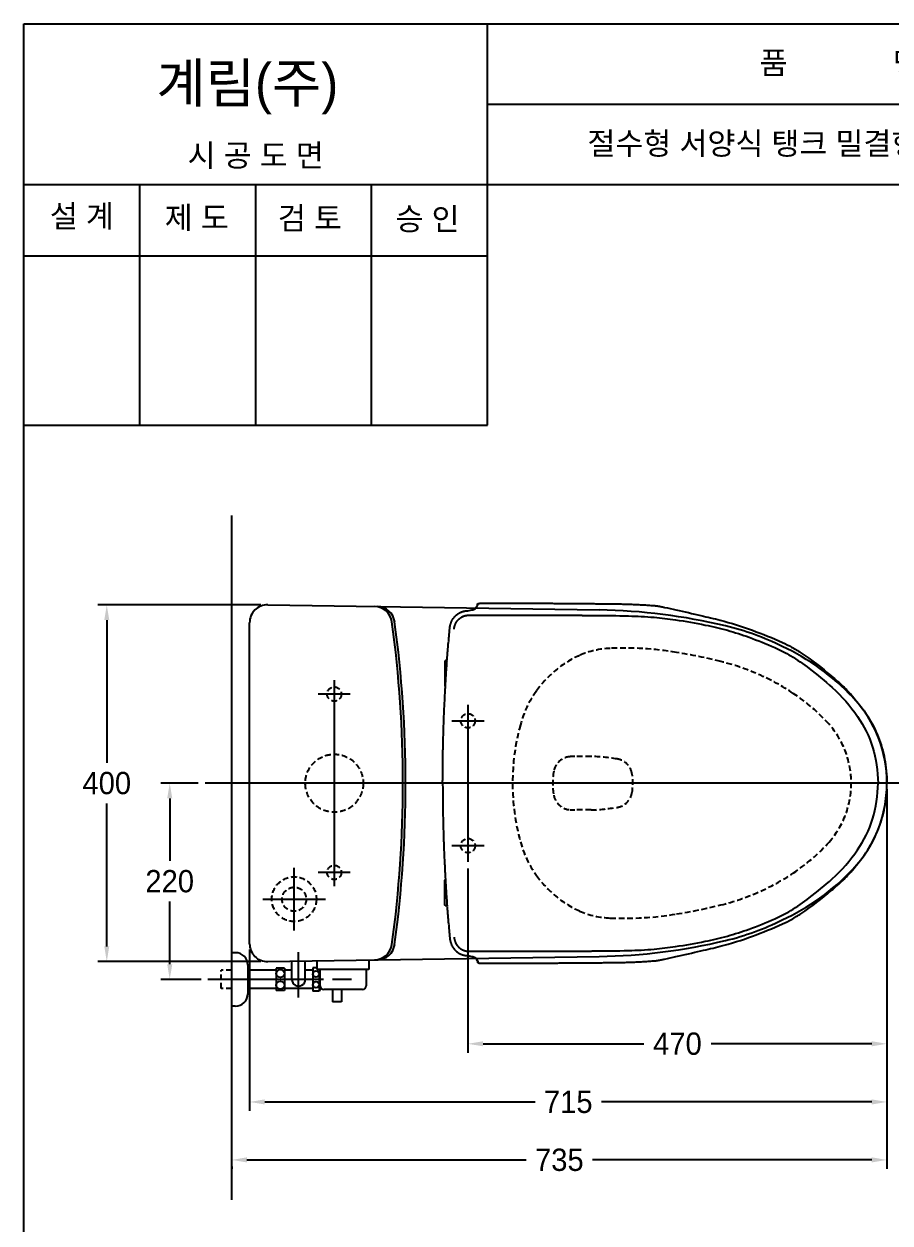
# Model space of a CAD drawing. Header units: millimetres. Extents: x 0 to 1800, y -67 to 2530.
# Drawn here: x 0 to 972, y 1186 to 2530 of the extents above; entities that cross this region are included whole.
import ezdxf
from ezdxf.enums import TextEntityAlignment as Align
from ezdxf.lldxf.tags import DXFTag

# ---------------------------------------------------------------- set-up
doc = ezdxf.new("R2010")
doc.units = ezdxf.units.MM
doc.linetypes.add('DASHED2', pattern=[9.525, 6.35, -3.175])
for name, color, linetype in [('TEXT', 7, 'Continuous'), ('내부선 및 부속', 4, 'Continuous'), ('도각라인', 255, 'Continuous'), ('외형선', 3, 'Continuous'), ('점선', 6, 'DASHED2'), ('중심선', 1, 'DASHED'), ('치수선', 7, 'Continuous')]:
    doc.layers.add(name, color=color, linetype=linetype)
doc.styles.add('____', font='')
doc.styles.add('타이틀', font='H2GTRM.TTF', dxfattribs={"height": 25})
doc.styles.get('____').set_extended_font_data('굴림')
tags = doc.linetypes.add('DASHDOT', pattern=[70, 31, -13, 13, -13]).pattern_tags.tags
tags[10:11] = [DXFTag(74, 4), DXFTag(75, 0), DXFTag(340, '0'), DXFTag(46, 0.0), DXFTag(50, 0.0), DXFTag(44, 0.0), DXFTag(45, 0.0)]
tags[8:9] = [DXFTag(74, 4), DXFTag(75, 0), DXFTag(340, '0'), DXFTag(46, 0.0), DXFTag(50, 0.0), DXFTag(44, 0.0), DXFTag(45, 0.0)]
tags[6:7] = [DXFTag(74, 4), DXFTag(75, 0), DXFTag(340, '0'), DXFTag(46, 0.0), DXFTag(50, 0.0), DXFTag(44, 0.0), DXFTag(45, 0.0)]
tags[4:5] = [DXFTag(74, 4), DXFTag(75, 0), DXFTag(340, '0'), DXFTag(46, 0.0), DXFTag(50, 0.0), DXFTag(44, 0.0), DXFTag(45, 0.0)]
tags = doc.linetypes.add('DASHED', pattern=[25.72, 12.86, -12.86]).pattern_tags.tags
tags[6:7] = [DXFTag(74, 4), DXFTag(75, 0), DXFTag(340, '0'), DXFTag(46, 0.0), DXFTag(50, 0.0), DXFTag(44, 0.0), DXFTag(45, 0.0)]
tags[4:5] = [DXFTag(74, 4), DXFTag(75, 0), DXFTag(340, '0'), DXFTag(46, 0.0), DXFTag(50, 0.0), DXFTag(44, 0.0), DXFTag(45, 0.0)]
doc.dimstyles.new('MSADIM', dxfattribs={"dimtxt": 33, "dimasz": 17, "dimexe": 10, "dimexo": 7.5, "dimgap": 10, "dimtad": 0, "dimtih": 1, "dimtoh": 1, "dimdec": 0, "dimzin": 1, "dimdsep": 46, "dimtxsty": '____', "dimcen": 11.25, "dimadec": 0, "dimazin": 0, "dimtfac": 1, "dimtdec": 0, "dimtix": 1, "dimtmove": 0, "dimatfit": 3, "dimfxl": 1, "dimtolj": 1, "dimtzin": 1, "dimarcsym": 0})

# ---------------------------------------------------------------- blocks, each defined once
blk = doc.blocks.new('*D37')
at = {"layer": '치수선', "color": 0, "linetype": 'Continuous', "lineweight": -2, "transparency": 16777216}
for p, q in [((195.6, 1678.7), (153.5, 1678.7)), ((163.5, 1661.7), (163.5, 1591.5)), ((163.5, 1475.7), (163.5, 1545.9)), ((198.6, 1458.7), (153.5, 1458.7))]:
    blk.add_line(p, q, dxfattribs=at)
at = {"layer": '치수선', "color": 0, "linetype": 'Continuous', "transparency": 16777216}
for points in [[(160.7, 1661.7), (166.4, 1661.7), (163.5, 1678.7)], [(160.7, 1475.7), (166.4, 1475.7), (163.5, 1458.7)]]:
    blk.add_solid(points, dxfattribs=at)
at = {"layer": '치수선', "color": 0, "linetype": 'Continuous', "transparency": 16777216, "insert": (163.5, 1568.7), "char_height": 25, "attachment_point": 5, "style": '____'}
blk.add_mtext('\\A1;220', dxfattribs=at)
blk = doc.blocks.new('*D38')
at = {"layer": '치수선', "color": 0, "linetype": 'Continuous', "lineweight": -2, "transparency": 16777216}
for p, q in [((265.6, 1878.7), (82.9, 1878.7)), ((92.9, 1861.7), (92.9, 1701.5)), ((92.9, 1495.7), (92.9, 1655.9)), ((265.6, 1478.7), (82.9, 1478.7))]:
    blk.add_line(p, q, dxfattribs=at)
at = {"layer": '치수선', "color": 0, "linetype": 'Continuous', "transparency": 16777216}
for points in [[(90.1, 1861.7), (95.7, 1861.7), (92.9, 1878.7)], [(90.1, 1495.7), (95.7, 1495.7), (92.9, 1478.7)]]:
    blk.add_solid(points, dxfattribs=at)
at = {"layer": '치수선', "color": 0, "linetype": 'Continuous', "transparency": 16777216, "insert": (92.9, 1678.7), "char_height": 25, "attachment_point": 5, "style": '____'}
blk.add_mtext('\\A1;400', dxfattribs=at)
blk = doc.blocks.new('*D39')
at = {"layer": '치수선', "color": 0, "linetype": 'Continuous', "lineweight": -2, "transparency": 16777216}
for p, q in [((968.1, 1671.2), (968.1, 1376.5)), ((498.1, 1583.2), (498.1, 1376.5)), ((515.1, 1386.5), (695.5, 1386.5)), ((951.1, 1386.5), (770.8, 1386.5))]:
    blk.add_line(p, q, dxfattribs=at)
at = {"layer": '치수선', "color": 0, "linetype": 'Continuous', "transparency": 16777216}
for points in [[(515.1, 1389.4), (515.1, 1383.7), (498.1, 1386.5)], [(951.1, 1389.4), (951.1, 1383.7), (968.1, 1386.5)]]:
    blk.add_solid(points, dxfattribs=at)
at = {"layer": '치수선', "color": 0, "linetype": 'Continuous', "transparency": 16777216, "insert": (733.1, 1386.5), "char_height": 25, "attachment_point": 5, "style": '____'}
blk.add_mtext('\\A1;470', dxfattribs=at)
blk = doc.blocks.new('*D35')
at = {"layer": '치수선', "color": 0, "linetype": 'Continuous', "lineweight": -2, "transparency": 16777216}
for p, q in [((968.1, 1672.2), (968.1, 1311.3)), ((253.1, 1492.2), (253.1, 1311.3)), ((270.1, 1321.3), (573.5, 1321.3)), ((951.1, 1321.3), (647.8, 1321.3))]:
    blk.add_line(p, q, dxfattribs=at)
at = {"layer": '치수선', "color": 0, "linetype": 'Continuous', "transparency": 16777216}
for points in [[(270.1, 1324.2), (270.1, 1318.5), (253.1, 1321.3)], [(951.1, 1324.2), (951.1, 1318.5), (968.1, 1321.3)]]:
    blk.add_solid(points, dxfattribs=at)
at = {"layer": '치수선', "color": 0, "linetype": 'Continuous', "transparency": 16777216, "insert": (610.6, 1321.3), "char_height": 25, "attachment_point": 5, "style": '____'}
blk.add_mtext('\\A1;715', dxfattribs=at)
blk = doc.blocks.new('*D40')
at = {"layer": '치수선', "color": 0, "linetype": 'Continuous', "lineweight": -2, "transparency": 16777216}
for p, q in [((968.1, 1671.2), (968.1, 1246.3)), ((250.1, 1256.3), (563.5, 1256.3)), ((951.1, 1256.3), (637.8, 1256.3)), ((233.1, 1248.8), (233.1, 1246.3))]:
    blk.add_line(p, q, dxfattribs=at)
at = {"layer": '치수선', "color": 0, "linetype": 'Continuous', "transparency": 16777216}
for points in [[(250.1, 1259.2), (250.1, 1253.5), (233.1, 1256.3)], [(951.1, 1259.2), (951.1, 1253.5), (968.1, 1256.3)]]:
    blk.add_solid(points, dxfattribs=at)
at = {"layer": '치수선', "color": 0, "linetype": 'Continuous', "transparency": 16777216, "insert": (600.6, 1256.3), "char_height": 25, "attachment_point": 5, "style": '____'}
blk.add_mtext('\\A1;735', dxfattribs=at)

msp = doc.modelspace()

# ---------------------------------------------------------------- linework, layer by layer
at = {"layer": '내부선 및 부속', "linetype": 'Continuous'}
for p, q in [((237.1, 1488.7), (233.1, 1488.7)), ((300.6, 1458.7), (300.6, 1479.1)), ((315.6, 1458.7), (315.6, 1479.4)), ((328.9, 1469.9), (328.9, 1479.6)), ((386.9, 1480.5), (386.9, 1469.9)), ((251.1, 1474.7), (251.1, 1442.7)), ((283.1, 1469), (251.1, 1469)), ((292.1, 1471.2), (283.1, 1471.2)), ((283.1, 1471.2), (283.1, 1446.2)), ((292.1, 1471.2), (292.1, 1446.2)), ((300.6, 1469), (292.1, 1469)), ((319.6, 1469), (315.6, 1469)), ((324.1, 1469), (319.6, 1469)), ((324.1, 1471.7), (324.1, 1445.7)), ((328.9, 1471.7), (324.1, 1471.7)), ((386.9, 1469.9), (328.9, 1469.9)), ((331.1, 1469.9), (331.1, 1445.7)), ((332.4, 1451.5), (332.4, 1469.9)), ((383.9, 1469.9), (383.9, 1451.5)), ((283.1, 1448.5), (251.1, 1448.5)), ((292.1, 1446.2), (283.1, 1446.2)), ((324.1, 1448.5), (292.1, 1448.5)), ((331.1, 1445.7), (324.1, 1445.7)), ((333.2, 1449.1), (331.1, 1445.7)), ((379.9, 1447.5), (336.4, 1447.5)), ((346.1, 1447.5), (346.1, 1433.7)), ((356.1, 1447.5), (356.1, 1433.7)), ((237.1, 1428.7), (233.1, 1428.7)), ((356.1, 1433.7), (346.1, 1433.7))]:
    msp.add_line(p, q, dxfattribs=at)
for centre, radius in [((287.6, 1465.2), 4.5), ((327.6, 1464.7), 3.5), ((287.6, 1452.2), 4.5), ((327.6, 1452.7), 3.5)]:
    msp.add_circle(centre, radius, dxfattribs=at)
for centre, radius, start, end in [((237.1, 1474.7), 14, 0, 90), ((308.1, 1458.7), 7.5, 180.0532, 0.0539), ((237.1, 1442.7), 14, 270, 360), ((336.4, 1451.5), 4, 180, 270), ((379.9, 1451.5), 4, 270, 360)]:
    msp.add_arc(centre, radius, start, end, dxfattribs=at)
for points, weights in [([(478.4, 1856.5), (480.8, 1866), (489.7, 1870.2)], [1, 0.905401688025, 1]), ([(489.7, 1870.2), (492.9, 1871.7), (496.4, 1872)], [1, 0.986322156147, 1]), ([(508.9, 1879.5), (509, 1880), (509.4, 1880)], [1, 0.759584084041, 1]), ([(509.5, 1880), (509.6, 1880.1), (509.8, 1880.2)], [1, 0.973751134693, 1]), ([(509.8, 1880.2), (510.5, 1880.4), (511.3, 1880.4)], [1, 0.995997783726, 1]), ([(511.3, 1880.4), (511.8, 1880.5), (512.3, 1880.5)], [0.999999997206, 0.999717101455, 1]), ([(512.3, 1880.5), (512.4, 1880.5), (512.5, 1880.5)], [1, 0.999998083804, 1]), ([(512.5, 1880.5), (512.8, 1880.5), (513.2, 1880.5)], [1, 0.999943363946, 1]), ([(513.2, 1880.5), (513.6, 1880.5), (514.1, 1880.5)], [1, 0.999943431001, 1]), ([(514.1, 1880.5), (562.5, 1880.6), (611, 1880.3)], [1, 0.999989889562, 1]), ([(611, 1880.3), (635.2, 1880.1), (659.3, 1879.8)], [1, 0.999997276347, 1]), ([(659.3, 1879.8), (683.6, 1879.7), (707.8, 1877.8)], [1, 0.999383384362, 1]), ([(707.8, 1877.8), (708.8, 1877.7), (709.9, 1877.6)], [1, 0.999780230224, 1]), ([(709.9, 1877.6), (710.9, 1877.4), (711.9, 1877.3)], [1, 0.999994504731, 1]), ([(711.9, 1877.3), (715.3, 1876.6), (718.6, 1875.9)], [1, 0.999980849214, 1]), ([(477.7, 1852.9), (477.9, 1854.7), (478.4, 1856.5)], [1, 0.996846757362, 1]), ([(498.8, 1867.1), (550.1, 1867.3), (601.3, 1867.1)], [1, 0.999987841118, 1]), ([(601.3, 1867.1), (609.9, 1867.1), (618.5, 1867)], [1, 0.999999608845, 1]), ([(618.5, 1867), (629.2, 1866.9), (639.9, 1866.9)], [1, 0.999999970663, 1]), ([(476.4, 1837.4), (477, 1845.1), (477.7, 1852.9)], [1, 0.999991161283, 1]), ([(474.6, 1816.9), (475.4, 1826.9), (476.2, 1836.9)], [1, 0.999985361006, 1]), ([(469.7, 1678.7), (469.7, 1747.5), (474.7, 1816.2)], [1, 0.999331821687, 1]), ([(473.4, 1816.2), (472.3, 1816.2), (472.3, 1815.2)], [1, 0.709781365334, 1]), ([(472.3, 1787.6), (472.3, 1787), (472.8, 1786.7)], [1, 0.875766676327, 1]), ([(469.7, 1678.7), (469.7, 1609.9), (474.7, 1541.2)], [1, 0.999331821687, 1]), ([(472.3, 1569.8), (472.3, 1570.4), (472.8, 1570.7)], [1, 0.875766676327, 1]), ([(473.4, 1541.2), (472.3, 1541.2), (472.3, 1542.3)], [1, 0.709781365334, 1]), ([(474.6, 1540.5), (475.4, 1530.5), (476.2, 1520.5)], [1, 0.999985361006, 1]), ([(476.4, 1520.1), (477, 1512.3), (477.7, 1504.6)], [1, 0.999991161283, 1]), ([(477.7, 1504.6), (477.9, 1502.7), (478.4, 1501)], [1, 0.996846757362, 1]), ([(478.4, 1501), (480.8, 1491.4), (489.7, 1487.2)], [1, 0.905401688025, 1]), ([(489.7, 1487.2), (492.9, 1485.8), (496.4, 1485.4)], [1, 0.986322156147, 1]), ([(498.8, 1490.4), (550.1, 1490.1), (601.3, 1490.3)], [1, 0.999987841118, 1]), ([(601.3, 1490.3), (609.9, 1490.4), (618.5, 1490.4)], [1, 0.999999608845, 1]), ([(618.5, 1490.4), (629.2, 1490.5), (639.9, 1490.6)], [1, 0.999999970663, 1]), ([(659.3, 1477.6), (683.6, 1477.7), (707.8, 1479.6)], [1, 0.999383384362, 1]), ([(707.8, 1479.6), (708.8, 1479.7), (709.9, 1479.8)], [1, 0.999780230224, 1]), ([(709.9, 1479.8), (710.9, 1480), (711.9, 1480.2)], [1, 0.999994504731, 1]), ([(711.9, 1480.2), (715.3, 1480.8), (718.6, 1481.5)], [1, 0.999980849214, 1]), ([(508.9, 1477.9), (509, 1477.5), (509.4, 1477.5)], [1, 0.759584084041, 1]), ([(509.5, 1477.4), (509.6, 1477.3), (509.8, 1477.2)], [1, 0.973751134693, 1]), ([(509.8, 1477.2), (510.5, 1477.1), (511.3, 1477)], [1, 0.995997783726, 1]), ([(511.3, 1477), (511.8, 1477), (512.3, 1476.9)], [0.999999997206, 0.999717101455, 1]), ([(512.3, 1476.9), (512.4, 1476.9), (512.5, 1476.9)], [1, 0.999998083804, 1]), ([(512.5, 1476.9), (512.8, 1476.9), (513.2, 1476.9)], [1, 0.999943363946, 1]), ([(513.2, 1476.9), (513.6, 1476.9), (514.1, 1476.9)], [1, 0.999943431001, 1]), ([(514.1, 1476.9), (562.5, 1476.8), (611, 1477.2)], [1, 0.999989889562, 1]), ([(611, 1477.2), (635.2, 1477.3), (659.3, 1477.6)], [1, 0.999997276347, 1])]:
    msp.add_rational_spline(points, weights, degree=2, dxfattribs=at)
for points, knots in [([(496.4, 1872), (498.5, 1872.2), (501.8, 1872.6), (505.9, 1874), (508.2, 1875.9), (508.9, 1878.1), (509.3, 1879.3), (509.4, 1880)], [0, 0, 0, 0, 0.365249, 0.602127, 0.767607, 0.87495, 1, 1, 1, 1]), ([(505.9, 1874.3), (506.6, 1874.7), (507, 1875.1), (507.7, 1876), (508, 1876.5), (508.6, 1878.2), (508.8, 1879), (508.9, 1879.5)], [0, 0, 0, 0, 0.27184, 0.27184, 0.635663, 0.635663, 1, 1, 1, 1]), ([(718.6, 1875.9), (722.9, 1875), (736.5, 1872), (757.3, 1867.2), (786.2, 1860.5), (805.3, 1854.6), (817.2, 1850.2)], [0, 0, 0, 0, 0.127278, 0.411073, 0.628105, 1, 1, 1, 1]), ([(639.9, 1866.9), (652.7, 1866.8), (675, 1866.6), (705.4, 1865.2), (734.2, 1861.7), (761.7, 1856.8), (789.3, 1850.6), (815.3, 1842), (839.1, 1832.5), (862.1, 1821.3), (883.3, 1805.7), (909.8, 1784.5), (935.7, 1755.9), (954.4, 1719), (957.9, 1692.3), (958.2, 1678.7)], [0, 0, 0, 0, 0.093653, 0.164046, 0.223339, 0.306249, 0.368717, 0.431233, 0.506855, 0.556726, 0.618117, 0.699663, 0.805979, 0.899628, 1, 1, 1, 1]), ([(817.2, 1850.2), (828.6, 1846), (843.5, 1840.2), (861.5, 1831.4), (880.5, 1819.6), (899.4, 1804.6), (918.4, 1788.2), (932.3, 1773.4), (946.6, 1755), (959.2, 1731.1), (966.3, 1705.6), (968.1, 1687.9), (968.1, 1678.7)], [0, 0, 0, 0, 0.150256, 0.1971, 0.246973, 0.425111, 0.493876, 0.556337, 0.675024, 0.781285, 0.887301, 1, 1, 1, 1]), ([(639.9, 1490.6), (652.7, 1490.6), (675, 1490.8), (705.4, 1492.2), (734.2, 1495.8), (761.7, 1500.7), (789.3, 1506.9), (815.3, 1515.5), (839.1, 1524.9), (862.1, 1536.1), (883.3, 1551.7), (909.8, 1572.9), (935.7, 1601.6), (954.4, 1638.5), (957.9, 1665.1), (958.2, 1678.7)], [0, 0, 0, 0, 0.093653, 0.164046, 0.223339, 0.306249, 0.368717, 0.431233, 0.506855, 0.556726, 0.618117, 0.699663, 0.805979, 0.899628, 1, 1, 1, 1]), ([(817.2, 1507.2), (828.6, 1511.5), (843.5, 1517.2), (861.5, 1526), (880.5, 1537.8), (899.4, 1552.8), (918.4, 1569.2), (932.3, 1584), (946.6, 1602.5), (959.2, 1626.4), (966.3, 1651.9), (968.1, 1669.6), (968.1, 1678.7)], [0, 0, 0, 0, 0.150256, 0.1971, 0.246973, 0.425111, 0.493876, 0.556337, 0.675024, 0.781285, 0.887301, 1, 1, 1, 1]), ([(718.6, 1481.5), (722.9, 1482.4), (736.5, 1485.5), (757.3, 1490.2), (786.2, 1496.9), (805.3, 1502.8), (817.2, 1507.2)], [0, 0, 0, 0, 0.127278, 0.411073, 0.628105, 1, 1, 1, 1]), ([(496.4, 1485.4), (498.5, 1485.2), (501.8, 1484.8), (505.9, 1483.5), (508.2, 1481.5), (508.9, 1479.4), (509.3, 1478.2), (509.4, 1477.5)], [0, 0, 0, 0, 0.365249, 0.602127, 0.767607, 0.87495, 1, 1, 1, 1]), ([(505.9, 1483.1), (506.6, 1482.7), (507, 1482.3), (507.7, 1481.4), (508, 1480.9), (508.6, 1479.2), (508.8, 1478.4), (508.9, 1477.9)], [0, 0, 0, 0, 0.27184, 0.27184, 0.635663, 0.635663, 1, 1, 1, 1])]:
    msp.add_open_spline(points, degree=3, knots=knots, dxfattribs=at)
for points, degree in [([(509.4, 1880), (509.4, 1880), (509.4, 1880), (509.4, 1880), (509.5, 1880), (509.5, 1880)], 5), ([(472.3, 1815.2), (472.3, 1801.4), (472.3, 1787.6)], 2), ([(474.7, 1816.2), (474.1, 1816.2), (473.4, 1816.2)], 2), ([(472.3, 1542.3), (472.3, 1556.1), (472.3, 1569.8)], 2), ([(474.7, 1541.2), (474.1, 1541.2), (473.4, 1541.2)], 2), ([(509.4, 1477.5), (509.4, 1477.5), (509.4, 1477.4), (509.4, 1477.4), (509.5, 1477.4), (509.5, 1477.4)], 5)]:
    msp.add_open_spline(points, degree=degree, dxfattribs=at)
for points in [[(482.5, 1851.4), (482.8, 1854.5), (484.1, 1857.4), (485.4, 1860.3), (487.7, 1862.5), (490, 1864.7), (492.9, 1865.9), (494.4, 1866.5), (495.9, 1866.8), (496.7, 1866.9), (497.4, 1867), (498.1, 1867.1), (498.8, 1867.1)], [(482.5, 1506.1), (482.8, 1502.9), (484.1, 1500), (485.4, 1497.1), (487.7, 1494.9), (490, 1492.7), (492.9, 1491.5), (494.4, 1490.9), (495.9, 1490.6), (496.7, 1490.5), (497.4, 1490.4), (498.1, 1490.4), (498.8, 1490.4)]]:
    msp.add_rational_spline(points, [1, 0.985439404838, 1, 0.983340106897, 1, 0.981753562103, 1, 0.995261594185, 1, 0.998759026639, 1, 0.99924714351, 1], degree=2, knots=[0, 0, 0, 0.253131, 0.253131, 0.505475, 0.505475, 0.756562, 0.756562, 0.881321, 0.881321, 0.943657, 0.943657, 1, 1, 1], dxfattribs=at)
at = {"layer": '도각라인', "color": 7}
for p, q in [((0, 2530), (1800, 2530)), ((0, 0), (0, 2530)), ((520, 2080), (520, 2530)), ((520, 2440), (1800, 2440)), ((0, 2350), (1800, 2350)), ((130, 2080), (130, 2350)), ((260, 2080), (260, 2350)), ((390, 2080), (390, 2350)), ((0, 2270), (520, 2270)), ((0, 2080), (520, 2080))]:
    msp.add_line(p, q, dxfattribs=at)
at = {"layer": '외형선', "linetype": 'Continuous'}
for p, q in [((233.1, 1211.5), (233.1, 1978.7)), ((253.1, 1498.7), (253.1, 1858.7)), ((273.5, 1478.7), (645.4, 1484.5))]:
    msp.add_line(p, q, dxfattribs=at)
at = {"layer": '외형선'}
msp.add_line((273.5, 1878.7), (645.4, 1873), dxfattribs=at)
for centre, radius, start, end in [((273.1, 1858.7), 20, 89.115, 180), ((635.4, 1223), 650, 76.5113, 89.115), ((717, 1563.4), 300, 63.5499, 76.5009), ((746.9, 1604.5), 250, 43.0002, 65.5086), ((828.1, 1678.7), 140, 316.5511, 43.4489)]:
    msp.add_arc(centre, radius, start, end, dxfattribs=at)
at = {"layer": '외형선', "linetype": 'Continuous'}
for centre, radius, start, end in [((393, 1856.9), 20, 7.7741, 89.115), ((396.1, 1856.8), 20, 7.7543, 89.115), ((-911.9, 1678.7), 1337, 352.2259, 7.7741), ((-911.9, 1678.7), 1340, 352.2457, 7.7543), ((746.9, 1752.9), 250, 294.4914, 316.9998), ((717, 1794), 300, 283.4991, 296.4501), ((273.1, 1498.7), 20, 180, 270.885), ((393, 1500.6), 20, 270.885, 352.2259), ((396.1, 1500.6), 20, 270.885, 352.2457), ((635.4, 2134.4), 650, 270.885, 283.4887)]:
    msp.add_arc(centre, radius, start, end, dxfattribs=at)
at = {"layer": '점선'}
for p, q in [((636.2, 1708.7), (618.1, 1708.7)), ((636.2, 1648.7), (618.1, 1648.7)), ((221.1, 1448.5), (221.1, 1469)), ((233.1, 1469), (221.1, 1469)), ((233.1, 1448.5), (221.1, 1448.5))]:
    msp.add_line(p, q, dxfattribs=at)
for centre, radius in [((348.1, 1778.7), 8), ((498.1, 1748.7), 8), ((348.1, 1678.7), 32.5), ((498.1, 1608.7), 8), ((348.1, 1578.7), 8), ((303.1, 1548.7), 25), ((303.1, 1548.6), 13.5)]:
    msp.add_circle(centre, radius, dxfattribs=at)
for centre, radius, start, end in [((661.4, 1735), 95, 92.2098, 113.6056), ((672.7, 1470.3), 360, 80.5249, 92.3846), ((672.9, 1712.8), 120, 114.3878, 144.7278), ((635.4, 1223), 610, 76.1264, 80.8909), ((719.3, 1562.8), 260, 56.428, 76.1264), ((667.9, 1714.6), 114.9, 144.0257, 165.0376), ((746.9, 1604.5), 210, 41.9026, 56.428), ((798.1, 1678.7), 250, 164.8038, 195.1962), ((828.1, 1678.7), 100, 318.6766, 41.3234), ((614, 1688.5), 20, 93.2705, 169.7487), ((627.1, 1458.9), 250, 92.0675, 93.2705), ((627.1, 1458.9), 250, 81.1706, 87.9325), ((662.4, 1686.2), 20, 10.7154, 81.1706), ((668.1, 1678.7), 75, 169.7487, 190.2513), ((623.1, 1678.7), 60, 349.2846, 10.7154), ((662.4, 1671.3), 20, 278.8294, 349.2846), ((614, 1668.9), 20, 190.2513, 266.7295), ((627.1, 1898.6), 250, 266.7295, 267.9325), ((627.1, 1898.6), 250, 272.0675, 278.8294), ((667.9, 1642.8), 114.9, 194.9624, 215.9743), ((746.9, 1752.9), 210, 303.572, 318.0974), ((672.9, 1644.7), 120, 215.2722, 245.6122), ((719.3, 1794.6), 260, 283.8736, 303.572), ((661.4, 1622.4), 95, 246.3944, 267.7902), ((635.4, 2134.4), 610, 279.1091, 283.8736), ((672.7, 1887.2), 360, 267.6154, 279.4751)]:
    msp.add_arc(centre, radius, start, end, dxfattribs=at)
at = {"layer": '중심선', "linetype": 'DASHDOT'}
for p, q in [((348.1, 1794.2), (348.1, 1563.2)), ((366.1, 1778.7), (330.1, 1778.7)), ((498.1, 1766.7), (498.1, 1590.7)), ((480.1, 1748.7), (516.1, 1748.7)), ((998.1, 1678.7), (203.1, 1678.7)), ((480.1, 1608.7), (516.1, 1608.7)), ((303.1, 1513.7), (303.1, 1583.7)), ((366.1, 1578.7), (330.1, 1578.7)), ((268.1, 1548.7), (338.1, 1548.7)), ((308.1, 1438.5), (308.1, 1489.2)), ((336.1, 1458.7), (206.1, 1458.7)), ((367.6, 1458.7), (346.1, 1458.7))]:
    msp.add_line(p, q, dxfattribs=at)

# ---------------------------------------------------------------- texts
at = {"layer": 'TEXT', "style": '타이틀'}
for s, p in [('품             명', (915.7, 2486.4)), ('절수형 서양식 탱크 밀결형 사이펀 변기', (905.8, 2396)), ('시 공 도 면', (259.9, 2382.7)), ('설 계', (65, 2314.6)), ('제 도', (193.8, 2312.9)), ('검 토', (320.8, 2312.3)), ('승 인', (452.7, 2311.4))]:
    msp.add_text(s, height=25, dxfattribs=at).set_placement(p, align=Align.MIDDLE_CENTER)
msp.add_text('계림(주)', height=44, dxfattribs=at).set_placement((148.7, 2441.8))

# ---------------------------------------------------------------- dimensions: what is measured, and where the dimension line sits
at = {"layer": '치수선', "linetype": 'Continuous'}
for base, p1, p2, picture, middle in [((92.9, 1478.7), (273.1, 1878.7), (273.1, 1478.7), '*D38', (92.9, 1678.7)), ((163.5, 1458.7), (203.1, 1678.7), (206.1, 1458.7), '*D37', (163.5, 1568.7))]:
    dim = msp.add_linear_dim(base=base, p1=p1, p2=p2, angle=90, dimstyle='MSADIM', override={"dimtxt": 25}, dxfattribs=at)
    dim.commit()
    dim.dimension.update_dxf_attribs({"geometry": picture, "text_midpoint": middle})
for base, p1, p2, picture, middle in [((233.1, 1256.3), (968.1, 1678.7), (233.1, 1256.3), '*D40', (600.6, 1256.3)), ((968.1, 1386.5), (498.1, 1590.7), (968.1, 1678.7), '*D39', (733.1, 1386.5))]:
    dim = msp.add_linear_dim(base=base, p1=p1, p2=p2, dimstyle='MSADIM', override={"dimtxt": 25}, dxfattribs=at)
    dim.commit()
    dim.dimension.update_dxf_attribs({"geometry": picture, "text_midpoint": middle})
dim = msp.add_linear_dim(base=(253.1, 1321.3), p1=(968.1, 1679.7), p2=(253.1, 1499.7), dimstyle='MSADIM', override={"dimtxt": 25}, dxfattribs=at)
dim.commit()
dim.dimension.update_dxf_attribs({"geometry": '*D35', "text_midpoint": (610.6, 1321.3), "dimtype": 160})

doc.saveas('drawing.dxf')
